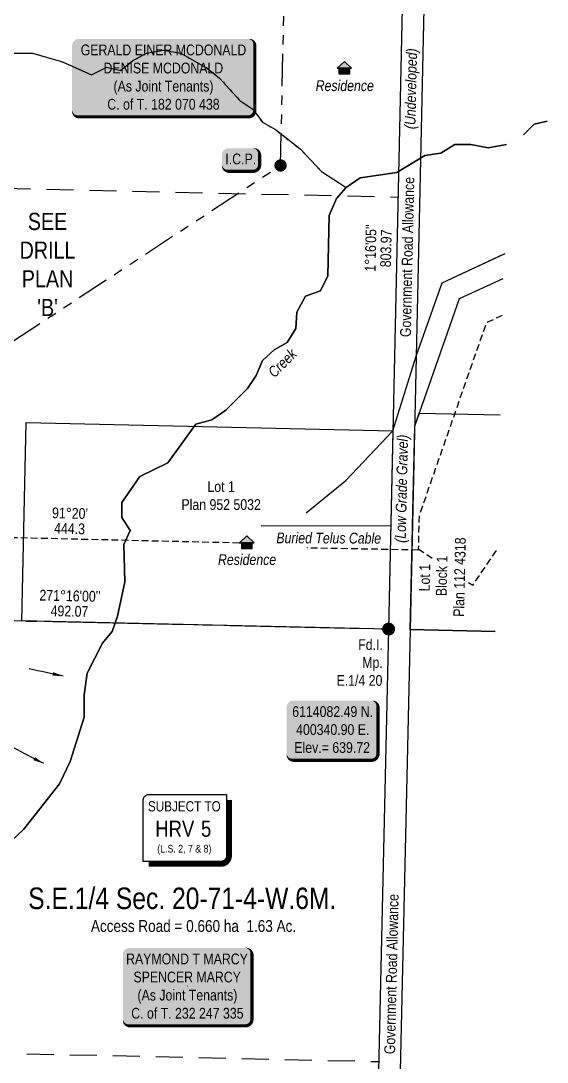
# Model space of a CAD drawing. Extents: x 391969 to 411203, y 6106388 to 6118279.
# Drawn here: x 399999 to 400488, y 6113680 to 6114648 of the extents above; entities that cross this region are included whole.
import ezdxf
from ezdxf.enums import TextEntityAlignment as Align

# ---------------------------------------------------------------- set-up
doc = ezdxf.new("R2010")
doc.units = 0
doc.header["$LTSCALE"] = 5
for name, pattern in [('foc-DRILLPATH', [14.75, 6, -1.75, 1.75, -1.75, 1.75, -1.75]), ('foc-LSD', [8, 5, -3]), ('foc-QUARTERLINE', [33, 25, -3, 2, -3]), ('foc-TIELINE', [1.875, 1.25, -0.625]), ('foc-WHEELTRACKS', [2, 0.4, -1.6]), ('UG_PIPE', [1.875, 1.25, -0.625])]:
    doc.linetypes.add(name, pattern=pattern)
for name, color, linetype in [('AS-FENCE', 48, 'foc-FENCE'), ('AS-PIPE-UG', 44, 'UG_PIPE'), ('AS-POWER', 104, 'foc-POWER'), ('AS-RESIDENCE', 14, 'Continuous'), ('AS-TELUS', 224, 'foc-TEL'), ('C-SYMBOL', 7, 'Continuous'), ('CG-NOTES', 7, 'Continuous'), ('CTW', 7, 'Continuous'), ('DETAIL-T', 7, 'Continuous'), ('L-AREAREQUIRED', 7, 'Continuous'), ('L-BD', 7, 'Continuous'), ('L-DETAIL-T', 3, 'Continuous'), ('L-MON', 1, 'Continuous'), ('L-MON-T', 1, 'Continuous'), ('L-ROAD-T', 7, 'Continuous'), ('L-SEC', 7, 'Continuous'), ('L-SECQ', 8, 'foc-QUARTERLINE'), ('L-SECTION-LSD', 7, 'foc-LSD'), ('L-TITLEDB', 4, 'Continuous'), ('L-TITLEDB-T', 4, 'Continuous'), ('P-PDRILLPATH', 12, 'foc-DRILLPATH'), ('T-TIE', 201, 'foc-TIELINE'), ('T-WATER', 160, 'Continuous'), ('T-WATER-P3', 160, 'foc-WHEELTRACKS'), ('T-WATER-T', 170, 'Continuous')]:
    doc.layers.add(name, color=color, linetype=linetype)
doc.layers.add('T-TEXT', color=48, linetype='Continuous', lineweight=18)
doc.layers.add('T-TIE-T', color=201, linetype='Continuous', lineweight=18)
doc.styles.add('100L', font='ARIALN.TTF', dxfattribs={"height": 11})
doc.styles.add('175L', font='ARIALN.TTF', dxfattribs={"height": 20})
doc.styles.add('80', font='ARIALN.TTF', dxfattribs={"height": 10})
doc.styles.add('80CG', font='ARIALN.TTF', dxfattribs={"height": 10})
doc.styles.add('80L', font='ARIALN.TTF', dxfattribs={"height": 10})
doc.styles.add('80LS', font='ARIALNI.TTF', dxfattribs={"height": 10})
doc.styles.add('foc-LtypeFont', font='ARIALN.TTF', dxfattribs={"height": 7.35})
doc.styles.add('HRV', font='ARIALN.TTF', dxfattribs={"height": 3})
doc.linetypes.add('foc-FENCE', pattern='A,10,-1,["X",foc-LtypeFont,S=0.2,R=0,X=-0.625,Y=-0.75],-1.24', length=12.24)
doc.linetypes.add('foc-POWER', pattern='A,6,-1,["P",foc-LtypeFont,S=0.2,R=0,X=-0.625,Y=-0.75],-1.24,4', length=12.24)
doc.linetypes.add('foc-POWER-NOLINE', pattern='A,0,-4,["P",foc-LtypeFont,S=0.2,R=0,X=-0.625,Y=-0.75],-8.24', length=12.24)
doc.linetypes.add('foc-TEL', pattern='A,2,-1,["T",foc-LtypeFont,S=0.2,R=0,X=-0.425,Y=-0.75],-1.24,8', length=12.24)
doc.linetypes.add('foc-TEL-NOLINE', pattern='A,0,-2,["T",foc-LtypeFont,S=0.2,R=0,X=-0.425,Y=-0.75],-10.24', length=12.24)
doc.linetypes.add('foc-TOPO-flowdirection-NOLINE', pattern='A,0,[">",foc-LtypeFont,S=0.3,R=0,X=0,Y=-0.945],-20,[">",foc-LtypeFont,S=0.3,R=0,X=0,Y=-0.945],0', length=20)
doc.dimstyles.new('Compass 5 000', dxfattribs={"dimscale": 5, "dimtxt": 9, "dimasz": 2, "dimexe": 0.2, "dimexo": 0.0625, "dimgap": 0.5, "dimtad": 0, "dimtih": 1, "dimtoh": 1, "dimzin": 0, "dimdsep": 46, "dimtxsty": '80CG', "dimcen": 0.1, "dimse1": 1, "dimse2": 1, "dimclrd": 256, "dimclrt": 256, "dimaunit": 1, "dimadec": 4, "dimazin": 0, "dimtfac": 0.06, "dimtofl": 0, "dimtmove": 0, "dimatfit": 1, "dimfxl": 0.2, "dimtolj": 1, "dimtzin": 0, "dimlwd": -1, "dimarcsym": 0})

# ---------------------------------------------------------------- blocks, each defined once
blk = doc.blocks.new('res_occ')
for points in [[(0.1, 0.89), (-1.26, -0.37), (1.46, -0.37)], [(-0.9, -1.43), (1.1, -1.43), (1.1, -0.37), (-0.9, -0.37)]]:
    blk.add_hatch(color=14).paths.add_polyline_path(points)
at = {"color": 14}
for points in [[(0.1, 0.89), (-1.26, -0.37), (1.46, -0.37)], [(-0.9, -1.43), (1.1, -1.43), (1.1, -0.37), (-0.9, -0.37)]]:
    blk.add_lwpolyline(points, close=True, dxfattribs=at)
blk = doc.blocks.new('*U432')
h = blk.add_hatch(color=59)
edge = h.paths.add_edge_path()
edge.add_line((-79, -37), (79, -37))
edge.add_arc((79, -31), 6, 270, 360)
edge.add_line((85, -31), (85, 29.5))
edge.add_arc((79, 29.5), 6, 0, 90)
edge.add_line((79, 35.5), (-79, 35.5))
edge.add_arc((-79, 29.5), 6, 90, 180)
edge.add_line((-85, 29.5), (-85, -31))
edge.add_arc((-79, -31), 6, 180, 270)
at = {"color": 1, "flags": 128}
blk.add_lwpolyline([(-79, -37, 3, 3, 0), (79, -37, 3, 3, 0.414214), (85, -31, 3, 3, 0), (85, 29.5, 3, 0, 0.414214), (79, 35.5, 0, 0, 0), (-79, 35.5, 0, 0, 0.414214), (-85, 29.5, 0, 0, 0), (-85, -31, 0, 3, 0.414214)], format="xyseb", close=True, dxfattribs=at)
blk.add_lwpolyline([(-72.52, -37.61, 0, 7.5, 0), (0, 0, 0, 0, 0)], format="xyseb", dxfattribs=at)
at = {"color": 1, "style": '80'}
blk.add_attdef('ENTER_TEXT_001', (-36.33, -5), '', height=10, dxfattribs=at)
blk = doc.blocks.new('fdia')
at = {"color": 255, "const_width": 1}
blk.add_lwpolyline([(-0.5, 0, 1), (0.5, 0, 1)], format="xyb", close=True, dxfattribs=at)
blk = doc.blocks.new('Fdiaa')
blk.add_blockref('fdia', (0, 0))
blk = doc.blocks.new('fdib')
at = {"color": 1, "const_width": 1.6}
blk.add_lwpolyline([(-0.4, 0, 1), (0.4, 0, 1)], format="xyb", close=True, dxfattribs=at)
at = {"color": 1}
blk.add_circle((0, 0), 0.8, dxfattribs=at)
blk = doc.blocks.new('Fdibb')
blk.add_blockref('fdib', (0, 0))
blk = doc.blocks.new('fdicc')
for name in ['Fdibb', 'Fdiaa']:
    blk.add_blockref(name, (0, 0))
blk = doc.blocks.new('FDI')
blk.add_blockref('fdicc', (0, 0))
blk = doc.blocks.new('*U469')
h = blk.add_hatch(color=254)
edge = h.paths.add_edge_path()
edge.add_line((-36.5, -28.5), (36.5, -28.5))
edge.add_arc((36.5, -22.5), 6, 270, 360)
edge.add_line((42.5, -22.5), (42.5, 21))
edge.add_arc((36.5, 21), 6, 0, 90)
edge.add_line((36.5, 27), (-36.5, 27))
edge.add_arc((-36.5, 21), 6, 90, 180)
edge.add_line((-42.5, 21), (-42.5, -22.5))
edge.add_arc((-36.5, -22.5), 6, 180, 270)
at = {"color": 1, "flags": 128}
blk.add_lwpolyline([(-36.5, -28.5, 3, 3, 0), (36.5, -28.5, 3, 3, 0.414214), (42.5, -22.5, 3, 3, 0), (42.5, 21, 3, 0, 0.414214), (36.5, 27, 0, 0, 0), (-36.5, 27, 0, 0, 0.414214), (-42.5, 21, 0, 0, 0), (-42.5, -22.5, 0, 3, 0.414214)], format="xyseb", close=True, dxfattribs=at)
blk.add_lwpolyline([(-36.08, 4.85, 0, 10, 0), (0, 0, 5, 5, 0)], format="xyseb", dxfattribs=at)
at = {"color": 1, "style": '80'}
blk.add_attdef('ENTER_TEXT_001', (-36.33, -5), '', height=10, dxfattribs=at)
blk = doc.blocks.new('HRV')
blk.add_lwpolyline([(-35.14, 31.6), (37.21, 31.6), (37.21, -25.54, -0.414214), (32.21, -30.54), (-40.14, -30.54), (-40.14, 26.6, -0.414214)], format="xyb", close=True)
at = {"const_width": 5, "flags": 128}
blk.add_lwpolyline([(-35.14, -33.04), (32.21, -33.04, 0.414214), (39.71, -25.54), (39.71, 26.6)], format="xyb", dxfattribs=at)
at = {"style": '80L'}
blk.add_text('SUBJECT TO', height=9.5, dxfattribs=at).set_placement((-2.01, 13.06), align=Align.BOTTOM_CENTER)
blk.add_attdef('(N.W.1/4 00)', text='', height=7.12, dxfattribs=at).set_placement((-2.01, -24.45), align=Align.BOTTOM_CENTER)
at = {"layer": 'CTW', "color": 3, "style": 'HRV'}
blk.add_text('HRV', height=15, dxfattribs=at).set_placement((-10.88, -0.18), align=Align.MIDDLE_CENTER)
blk.add_attdef('0', text='', height=15, dxfattribs=at).set_placement((18.28, -0.18), align=Align.MIDDLE_CENTER)
blk = doc.blocks.new('*U482')
h = blk.add_hatch(color=59)
edge = h.paths.add_edge_path()
edge.add_line((-54, -37), (54, -37))
edge.add_arc((54, -31), 6, 270, 360)
edge.add_line((60, -31), (60, 29.5))
edge.add_arc((54, 29.5), 6, 0, 90)
edge.add_line((54, 35.5), (-54, 35.5))
edge.add_arc((-54, 29.5), 6, 90, 180)
edge.add_line((-60, 29.5), (-60, -31))
edge.add_arc((-54, -31), 6, 180, 270)
at = {"color": 1, "flags": 128}
blk.add_lwpolyline([(-54, -37, 3, 3, 0), (54, -37, 3, 3, 0.414214), (60, -31, 3, 3, 0), (60, 29.5, 3, 0, 0.414214), (54, 35.5, 0, 0, 0), (-54, 35.5, 0, 0, 0.414214), (-60, 29.5, 0, 0, 0), (-60, -31, 0, 3, 0.414214)], format="xyseb", close=True, dxfattribs=at)
blk.add_lwpolyline([(-0.35, 0, 0, 7.5, 0), (0, 0, 0, 0, 0)], format="xyseb", dxfattribs=at)
at = {"color": 1, "style": '80'}
blk.add_attdef('ENTER_TEXT_001', (-36.33, -5), '', height=10, dxfattribs=at)
blk = doc.blocks.new('plbh')
at = {"layer": 'L-MON'}
h = blk.add_hatch(color=255, dxfattribs=at)
h.dxf.hatch_style = 1
edge = h.paths.add_edge_path()
edge.add_arc((0, 0), 1.16, 0, 360)
h = blk.add_hatch(color=256, dxfattribs=at)
h.dxf.hatch_style = 1
h.paths.add_polyline_path([(-0.96, 0, 1), (0.96, 0, 1)])
h.paths.add_polyline_path([(0.91, 0, -1), (-0.91, 0, -1)], flags=16)
h.paths.add_polyline_path([(0.45, 0, -1), (-0.45, 0, -1)], flags=0)
h = blk.add_hatch(color=256, dxfattribs=at)
h.dxf.hatch_style = 1
h.paths.add_polyline_path([(-0.45, 0, 1), (0.45, 0, 1)])
h.paths.add_polyline_path([(0.4, 0, -1), (-0.4, 0, -1)], flags=16)
at = {"layer": 'L-MON', "color": 240}
for radius in [0.96, 0.91, 0.45, 0.4]:
    blk.add_circle((0, 0), radius, dxfattribs=at)
blk = doc.blocks.new('*U499')
h = blk.add_hatch(color=255)
edge = h.paths.add_edge_path()
edge.add_line((-11.5, -11.5), (11.5, -11.5))
edge.add_arc((11.5, -5.5), 6, 270, 360)
edge.add_line((17.5, -5.5), (17.5, 4))
edge.add_arc((11.5, 4), 6, 0, 90)
edge.add_line((11.5, 10), (-11.5, 10))
edge.add_arc((-11.5, 4), 6, 90, 180)
edge.add_line((-17.5, 4), (-17.5, -5.5))
edge.add_arc((-11.5, -5.5), 6, 180, 270)
at = {"color": 14, "flags": 128}
blk.add_lwpolyline([(-11.5, -11.5, 3, 3, 0), (11.5, -11.5, 3, 3, 0.414214), (17.5, -5.5, 3, 3, 0), (17.5, 4, 3, 0, 0.414214), (11.5, 10, 0, 0, 0), (-11.5, 10, 0, 0, 0.414214), (-17.5, 4, 0, 0, 0), (-17.5, -5.5, 0, 3, 0.414214)], format="xyseb", close=True, dxfattribs=at)
blk.add_lwpolyline([(-15.97, -1.85, 0, 7.5, 0), (0, 0, 0, 0, 0)], format="xyseb", dxfattribs=at)
at = {"color": 14, "style": '80'}
blk.add_attdef('ENTER_TEXT_001', (-26.85, -4.92), '', height=10, dxfattribs=at)

msp = doc.modelspace()

# ---------------------------------------------------------------- linework, layer by layer
at = {"layer": 'AS-FENCE', "flags": 128}
msp.add_lwpolyline([(400340.895, 6114082.488), (399520.152, 6114100.631)], dxfattribs=at)
at = {"layer": 'AS-PIPE-UG'}
msp.add_line((400368.448, 6114155.938), (400264.957, 6114157.895), dxfattribs=at)
at = {"layer": 'AS-PIPE-UG', "flags": 128}
for points in [[(400446.533, 6114374.074), (400431.736, 6114367.219), (400369.172, 6114187.92), (400368.474, 6114157.122), (400368.448, 6114155.938), (400368.442, 6114155.712)], [(400368.474, 6114157.122), (400419.167, 6114123.204), (400441.056, 6114155.477)]]:
    msp.add_lwpolyline(points, dxfattribs=at)
at = {"layer": 'AS-POWER', "linetype": 'foc-POWER-NOLINE', "flags": 128}
msp.add_lwpolyline([(400366.589, 6114336.193), (400390.543, 6114404.455), (400449.277, 6114431.656)], dxfattribs=at)
at = {"layer": 'AS-POWER', "flags": 128}
msp.add_lwpolyline([(400264.232, 6114190.436), (400301.055, 6114220.56), (400344.95, 6114266.869), (400366.589, 6114336.193)], dxfattribs=at)
at = {"layer": 'AS-TELUS', "linetype": 'foc-TEL-NOLINE', "flags": 128}
msp.add_lwpolyline([(400363.12, 6114178.467), (400363.12, 6114178.467), (400365.157, 6114271.094), (400406.715, 6114389.792), (400447.293, 6114408.582)], dxfattribs=at)
at = {"layer": 'AS-TELUS', "flags": 128}
msp.add_lwpolyline([(400222.448, 6114178.862), (400343.007, 6114178.523)], dxfattribs=at)
at = {"layer": 'L-SEC'}
for p, q in [((400340.915, 6114082.49), (400322.474, 6113278.312)), ((400361.015, 6114082.029), (400342.578, 6113277.843))]:
    msp.add_line(p, q, dxfattribs=at)
at = {"layer": 'L-SEC', "flags": 128}
for points in [[(400358.565, 6114885.882), (400340.895, 6114082.488)], [(400378.669, 6114885.44), (400361, 6114082.046)]]:
    msp.add_lwpolyline(points, dxfattribs=at)
at = {"layer": 'L-SECQ'}
for p, q in [((399533.753, 6114100.33), (400340.895, 6114082.488)), ((400361, 6114082.044), (400440.065, 6114080.296))]:
    msp.add_line(p, q, dxfattribs=at)
at = {"layer": 'L-SECTION-LSD', "flags": 128}
for points in [[(399542.9, 6114502.115), (400349.73, 6114484.185)], [(399524.599, 6113698.23), (400331.694, 6113680.401)]]:
    msp.add_lwpolyline(points, dxfattribs=at)
at = {"layer": 'L-TITLEDB', "flags": 128}
for points in [[(400366.589, 6114336.193), (400390.543, 6114404.455), (400447.785, 6114430.965)], [(400365.157, 6114271.094), (400406.715, 6114389.792), (400447.293, 6114408.582)], [(400440.065, 6114080.297), (400361, 6114082.046), (400365.157, 6114271.094), (400369.419, 6114283.266), (400444.498, 6114281.626)]]:
    msp.add_lwpolyline(points, dxfattribs=at)
msp.add_lwpolyline([(399999.825, 6114090.027), (400004.004, 6114274.616), (400344.95, 6114266.869), (400340.895, 6114082.488)], close=True, dxfattribs=at)
at = {"layer": 'P-PDRILLPATH'}
msp.add_lwpolyline([(399744.948, 6114188.45), (400240.391, 6114513.569), (400317.405, 6118015.249)], dxfattribs=at)
at = {"layer": 'T-TIE', "flags": 128}
msp.add_lwpolyline([(399764.602, 6114173.017), (400208.567, 6114162.641)], dxfattribs=at)
at = {"layer": 'T-WATER', "flags": 128}
for points in [[(400488.309, 6114554.896), (400476.321, 6114551.899), (400466.331, 6114541.908)], [(400450.345, 6114532.917), (400433.363, 6114529.921), (400417.379, 6114532.917), (400402.394, 6114532.918), (400389.407, 6114524.926), (400374.422, 6114522.928), (400348.449, 6114506.944), (400314.483, 6114501.949), (400301.496, 6114492.958), (400292.505, 6114482.968), (400285.512, 6114466.984), (400284.513, 6114411.039), (400277.52, 6114397.053), (400263.534, 6114392.057), (400255.542, 6114377.073), (400254.543, 6114362.087), (400246.551, 6114349.1), (400234.563, 6114342.107), (400223.574, 6114332.117), (400217.58, 6114318.13), (400209.588, 6114306.142), (400189.608, 6114286.161), (400176.621, 6114277.171), (400161.635, 6114273.173), (400135.661, 6114237.21), (400109.687, 6114224.222), (400092.704, 6114200.246), (400092.704, 6114186.26), (400100.696, 6114174.271), (400094.702, 6114161.283), (400095.701, 6114126.317), (400088.708, 6114094.349), (400083.713, 6114080.362), (400074.722, 6114069.373), (400060.736, 6114041.401), (400057.739, 6114021.42), (400057.739, 6114000.44), (400044.752, 6113959.481), (400034.762, 6113938.501), (400001.795, 6113896.543), (399984.812, 6113880.559)]]:
    msp.add_lwpolyline(points, dxfattribs=at)
at = {"layer": 'T-WATER', "linetype": 'foc-TOPO-flowdirection-NOLINE', "flags": 128}
for points in [[(400466.331, 6114541.908), (400476.321, 6114551.899), (400488.309, 6114554.896)], [(399393.61, 6113633.609), (399428.367, 6113673.76), (399488.308, 6113718.715), (399558.239, 6113763.671), (399615.182, 6113807.628), (399654.143, 6113827.61), (399665.132, 6113833.604), (399668.129, 6113833.604), (399684.113, 6113833.603), (399701.096, 6113828.609), (399728.069, 6113824.612), (399798.998, 6113822.613), (399833.963, 6113824.612), (399882.914, 6113835.602), (399923.873, 6113851.586), (399984.812, 6113880.559), (400001.795, 6113896.543), (400034.762, 6113938.501), (400044.752, 6113959.481), (400057.739, 6114000.44), (400057.739, 6114021.42), (400060.736, 6114041.401), (400074.722, 6114069.373), (400083.713, 6114080.362), (400088.708, 6114094.349), (400095.701, 6114126.317), (400094.702, 6114161.283), (400100.696, 6114174.271), (400092.704, 6114186.26), (400092.704, 6114200.246), (400109.687, 6114224.222), (400135.661, 6114237.21), (400161.635, 6114273.173), (400176.621, 6114277.171), (400189.608, 6114286.161), (400209.588, 6114306.142), (400217.58, 6114318.13), (400223.574, 6114332.117), (400234.563, 6114342.107), (400246.551, 6114349.1), (400254.543, 6114362.087), (400255.542, 6114377.073), (400263.534, 6114392.057), (400277.52, 6114397.053), (400284.513, 6114411.039), (400285.512, 6114466.984), (400292.505, 6114482.968), (400301.496, 6114492.958), (400314.483, 6114501.949), (400348.449, 6114506.944), (400374.422, 6114522.928), (400389.407, 6114524.926), (400402.394, 6114532.918), (400417.379, 6114532.917), (400433.363, 6114529.921), (400450.345, 6114532.917)]]:
    msp.add_lwpolyline(points, dxfattribs=at)
at = {"layer": 'T-WATER-P3', "flags": 128}
msp.add_lwpolyline([(399682.114, 6114647.808), (399694.103, 6114631.822), (399705.092, 6114622.832), (399708.089, 6114597.857), (399724.073, 6114594.86), (399738.059, 6114588.865), (399746.051, 6114577.876), (399748.049, 6114562.892), (399782.015, 6114566.886), (399795.002, 6114572.881), (399804.992, 6114582.871), (399852.944, 6114595.857), (399909.887, 6114599.854), (399929.867, 6114599.853), (399954.842, 6114614.838), (399970.826, 6114617.836), (400009.787, 6114617.835), (400037.759, 6114609.844), (400064.732, 6114597.854), (400078.718, 6114604.848), (400091.705, 6114601.85), (400102.694, 6114610.842), (400115.681, 6114617.835), (400131.665, 6114620.831), (400147.649, 6114617.835), (400172.624, 6114603.848), (400183.613, 6114594.857), (400202.594, 6114573.879), (400214.582, 6114565.886), (400223.573, 6114553.897), (400235.561, 6114546.905), (400258.538, 6114528.922), (400278.519, 6114507.944), (400301.496, 6114492.958)], dxfattribs=at)
at = {"layer": 'T-WATER-P3', "linetype": 'foc-TOPO-flowdirection-NOLINE', "flags": 128}
msp.add_lwpolyline([(399682.114, 6114647.808), (399694.103, 6114631.822), (399705.092, 6114622.832), (399708.089, 6114597.857), (399724.073, 6114594.86), (399738.059, 6114588.865), (399746.051, 6114577.876), (399748.049, 6114562.892), (399782.015, 6114566.886), (399795.002, 6114572.881), (399804.992, 6114582.871), (399852.944, 6114595.857), (399909.887, 6114599.854), (399929.867, 6114599.853), (399954.842, 6114614.838), (399970.826, 6114617.836), (400009.787, 6114617.835), (400037.759, 6114609.844), (400064.732, 6114597.854), (400078.718, 6114604.848), (400091.705, 6114601.85), (400102.694, 6114610.842), (400115.681, 6114617.835), (400131.665, 6114620.831), (400147.649, 6114617.835), (400172.624, 6114603.848), (400183.613, 6114594.857), (400202.594, 6114573.879), (400214.582, 6114565.886), (400223.573, 6114553.897), (400235.561, 6114546.905), (400258.538, 6114528.922), (400278.519, 6114507.944), (400301.496, 6114492.958)], dxfattribs=at)

# ---------------------------------------------------------------- block references
at = {"layer": 'AS-RESIDENCE', "xscale": 4.998114999999875, "yscale": 4.998114999999875, "zscale": 4.998114999999875}
for p in [(400299.223, 6114605.845), (400208.567, 6114164.595)]:
    msp.add_blockref('res_occ', p, dxfattribs=at)
at = {"layer": 'CG-NOTES'}
ref = msp.add_blockref('*U432', (400131.543, 6114595.758), dxfattribs=dict(at, xscale=0.99962622, yscale=0.99962622, zscale=0.99962622))
ref.add_attrib('ENTER_TEXT_001', 'GERALD EINER MCDONALD', (400054.563, 6114616.009), dxfattribs={"layer": '0', "color": 1, "height": 9.99626, "style": '80'})
ref.add_attrib('ENTER_TEXT_002', 'DENISE MCDONALD', (400075.765, 6114599.171), dxfattribs={"layer": '0', "color": 1, "height": 9.99626, "style": '80'})
ref.add_attrib('ENTER_TEXT_003', '(As Joint Tenants)', (400085.076, 6114582.341), dxfattribs={"layer": '0', "color": 1, "height": 9.99626, "style": '80'})
ref.add_attrib('ENTER_TEXT_004', 'C. of T. 182 070 438', (400079.318, 6114565.503), dxfattribs={"layer": '0', "color": 1, "height": 9.99626, "style": '80'})
ref = msp.add_blockref('*U499', (400203.449, 6114519.643), dxfattribs=dict(at, xscale=0.99962622, yscale=0.99962622, zscale=0.99962622))
ref.add_attrib('ENTER_TEXT_001', 'I.C.P.', (400189.076, 6114514.641), dxfattribs={"layer": '0', "color": 14, "height": 9.9963, "style": '80'})
at = {"layer": 'CG-NOTES', "color": 3}
msp.add_blockref('HRV', (400152.935, 6113897.063), dxfattribs=at).add_auto_attribs({'(N.W.1/4 00)': '(L.S. 2, 7 & 8)', '0': '5'})
at = {"layer": 'CG-NOTES'}
ref = msp.add_blockref('*U482', (400153.812, 6113750.567), dxfattribs=dict(at, xscale=0.9996219999999645, yscale=0.9996219999999645, zscale=0.9996219999999645))
ref.add_attrib('ENTER_TEXT_001', 'RAYMOND T MARCY', (400096.804, 6113770.819), dxfattribs={"layer": '0', "color": 1, "height": 9.99622, "style": '80'})
ref.add_attrib('ENTER_TEXT_002', 'SPENCER MARCY', (400103.664, 6113753.981), dxfattribs={"layer": '0', "color": 1, "height": 9.99622, "style": '80'})
ref.add_attrib('ENTER_TEXT_003', '(As Joint Tenants)', (400107.346, 6113737.15), dxfattribs={"layer": '0', "color": 1, "height": 9.99622, "style": '80'})
ref.add_attrib('ENTER_TEXT_004', 'C. of T. 232 247 335', (400101.567, 6113720.313), dxfattribs={"layer": '0', "color": 1, "height": 9.99622, "style": '80'})
at = {"layer": 'DETAIL-T'}
ref = msp.add_blockref('*U469', (400288.535, 6113989.007), dxfattribs=dict(at, xscale=0.99962622, yscale=0.99962622, zscale=0.99962622))
ref.add_attrib('ENTER_TEXT_001', '6114082.49 N.', (400251.254, 6114000.775), dxfattribs={"layer": '0', "color": 1, "height": 9.99626, "style": '80'})
ref.add_attrib('ENTER_TEXT_002', '400340.90 E.', (400254.891, 6113984.073), dxfattribs={"layer": '0', "color": 1, "height": 9.99626, "style": '80'})
ref.add_attrib('ENTER_TEXT_003', 'Elev.= 639.72', (400253.204, 6113967.372), dxfattribs={"layer": '0', "color": 1, "height": 9.99626, "style": '80'})
at = {"layer": 'L-MON'}
for name, p, xscale, yscale, zscale in [('plbh', (400240.391, 6114513.569), 4.998131099999982, 4.998131099999982, 4.998131099999982), ('FDI', (400340.895, 6114082.488), 4.999999999999911, 4.999999999999911, 4.999999999999911)]:
    msp.add_blockref(name, p, dxfattribs=dict(at, xscale=xscale, yscale=yscale, zscale=zscale))

# ---------------------------------------------------------------- texts
at = {"layer": 'AS-RESIDENCE', "insert": (400209.273, 6114147.019), "char_height": 9.99623, "width": 53.92005, "attachment_point": 5, "style": '80CG'}
msp.add_mtext('\\A1;{\\fArial Narrow|b0|i1|c0|p34;Residence}', dxfattribs=at)
at = {"layer": 'AS-TELUS', "style": '80LS'}
msp.add_text('Buried Telus Cable', height=9.99626, rotation=359.838971, dxfattribs=at).set_placement((400285.184, 6114167.128), align=Align.MIDDLE_CENTER)
at = {"layer": 'C-SYMBOL', "color": 3, "style": '175L'}
msp.add_text('S.E.1/4 Sec. 20-71-4-W.6M.', height=20, dxfattribs=at).set_placement((400149.004, 6113816.154), align=Align.BOTTOM_CENTER)
at = {"layer": 'L-AREAREQUIRED', "color": 5, "style": '100L'}
msp.add_text('Access Road = 0.660 ha  1.63 Ac.', height=10.99585, dxfattribs=at).set_placement((400159.494, 6113797.593), align=Align.BOTTOM_CENTER)
at = {"layer": 'L-BD', "style": '80L'}
for s, p in [("1°16'05''", (400324.146, 6114436.788)), ('803.97', (400338.388, 6114436.473))]:
    msp.add_text(s, height=9.9963, rotation=88.7323, dxfattribs=at).set_placement(p, align=Align.MIDDLE)
at = {"layer": 'L-BD', "insert": (400015.347, 6114119.061), "char_height": 9.99626, "width": 57.80035, "attachment_point": 1, "rotation": 358.7337, "line_spacing_factor": 0.855, "style": '80L'}
msp.add_mtext("\\pi0.96723;271°16'00''\\P\\pi11.72038;492.07", dxfattribs=at)
at = {"layer": 'L-DETAIL-T', "insert": (400023.739, 6114421.532), "char_height": 15.99402, "width": 93.14563, "attachment_point": 5, "style": '80CG'}
msp.add_mtext("SEE DRILL PLAN\\P'B'", dxfattribs=at)
at = {"layer": 'L-MON-T', "insert": (400291.424, 6114073.08), "char_height": 9.99626, "width": 42.19882, "attachment_point": 1, "style": '80L'}
msp.add_mtext('\\pi21.2244;Fd.I.\\P\\pi24.94061;Mp.\\P\\pi1.00685;E.1/4 20', dxfattribs=at)
at = {"layer": 'L-ROAD-T', "style": '80L'}
for height, rotation, p in [(9.99626, 88.74006, (400358.167, 6114428.426)), (9.99622, 88.703199, (400343.505, 6113761.7))]:
    msp.add_text('Government Road Allowance', height=height, rotation=rotation, dxfattribs=at).set_placement(p, align=Align.MIDDLE_CENTER)
at = {"layer": 'L-TITLEDB-T', "style": '80CG'}
msp.add_text('Lot 1', height=9.9925, rotation=88.74006, dxfattribs=at).set_placement((400379.067, 6114117.501))
at = {"layer": 'L-TITLEDB-T', "insert": (400185.156, 6114206.532), "char_height": 9.99245, "width": 73.37336, "attachment_point": 5, "style": '80CG'}
msp.add_mtext('\\A1;Lot 1\\PPlan 952 5032', dxfattribs=at)
at = {"layer": 'T-TEXT', "style": '80LS'}
for s, p in [('(Undeveloped)', (400361.543, 6114584.918)), ('(Low Grade Gravel)', (400352.86, 6114213.014))]:
    msp.add_text(s, height=9.99626, rotation=88.74006, dxfattribs=at).set_placement(p, align=Align.MIDDLE_CENTER)
at = {"layer": 'T-TIE-T', "style": '80L'}
for s, p in [("91°20'", (400044.57, 6114190.222)), ('444.3', (400044.238, 6114175.981))]:
    msp.add_text(s, height=9.9963, rotation=358.6612, dxfattribs=at).set_placement(p, align=Align.MIDDLE)
at = {"layer": 'T-WATER-T', "insert": (400242.107, 6114329.918), "char_height": 9.99248, "attachment_point": 5, "rotation": 45.000562, "style": '80CG'}
msp.add_mtext('\\A1;{\\fArial Narrow|b0|i1|c0|p34;Creek}', dxfattribs=at)

# ---------------------------------------------------------------- leaders
at = {"layer": 'T-TEXT', "path_type": 1}
for points in [[(400038.412, 6114038.75), (400006.566, 6114045.486)], [(400020.141, 6113957.425), (399992.355, 6113971.927)]]:
    msp.add_leader(points, dimstyle='Compass 5 000', override={"dimgap": 0.5, "dimtad": 0}, dxfattribs=at)

# ---------------------------------------------------------------- next in the draw order: texts
at = {"layer": 'AS-RESIDENCE', "insert": (400300.107, 6114587.694), "char_height": 9.99623, "width": 53.92005, "attachment_point": 5, "style": '80CG', "bg_fill": 3, "box_fill_scale": 1.15, "bg_fill_color": 256, "bg_fill_true_color": 256, "bg_fill_transparency": 0}
msp.add_mtext('\\A1;{\\fArial Narrow|b0|i1|c0|p34;Residence}', dxfattribs=at)
at = {"layer": 'L-TITLEDB-T', "insert": (400384.377, 6114093.87), "char_height": 9.99245, "width": 73.42107, "attachment_point": 1, "rotation": 88.74006, "style": '80CG', "bg_fill": 3, "box_fill_scale": 1.15, "bg_fill_color": 256, "bg_fill_true_color": 256, "bg_fill_transparency": 0}
msp.add_mtext('\\pi19.42141;Block 1\\P\\pi0.49301;Plan 112 4318', dxfattribs=at)

doc.saveas('drawing.dxf')
